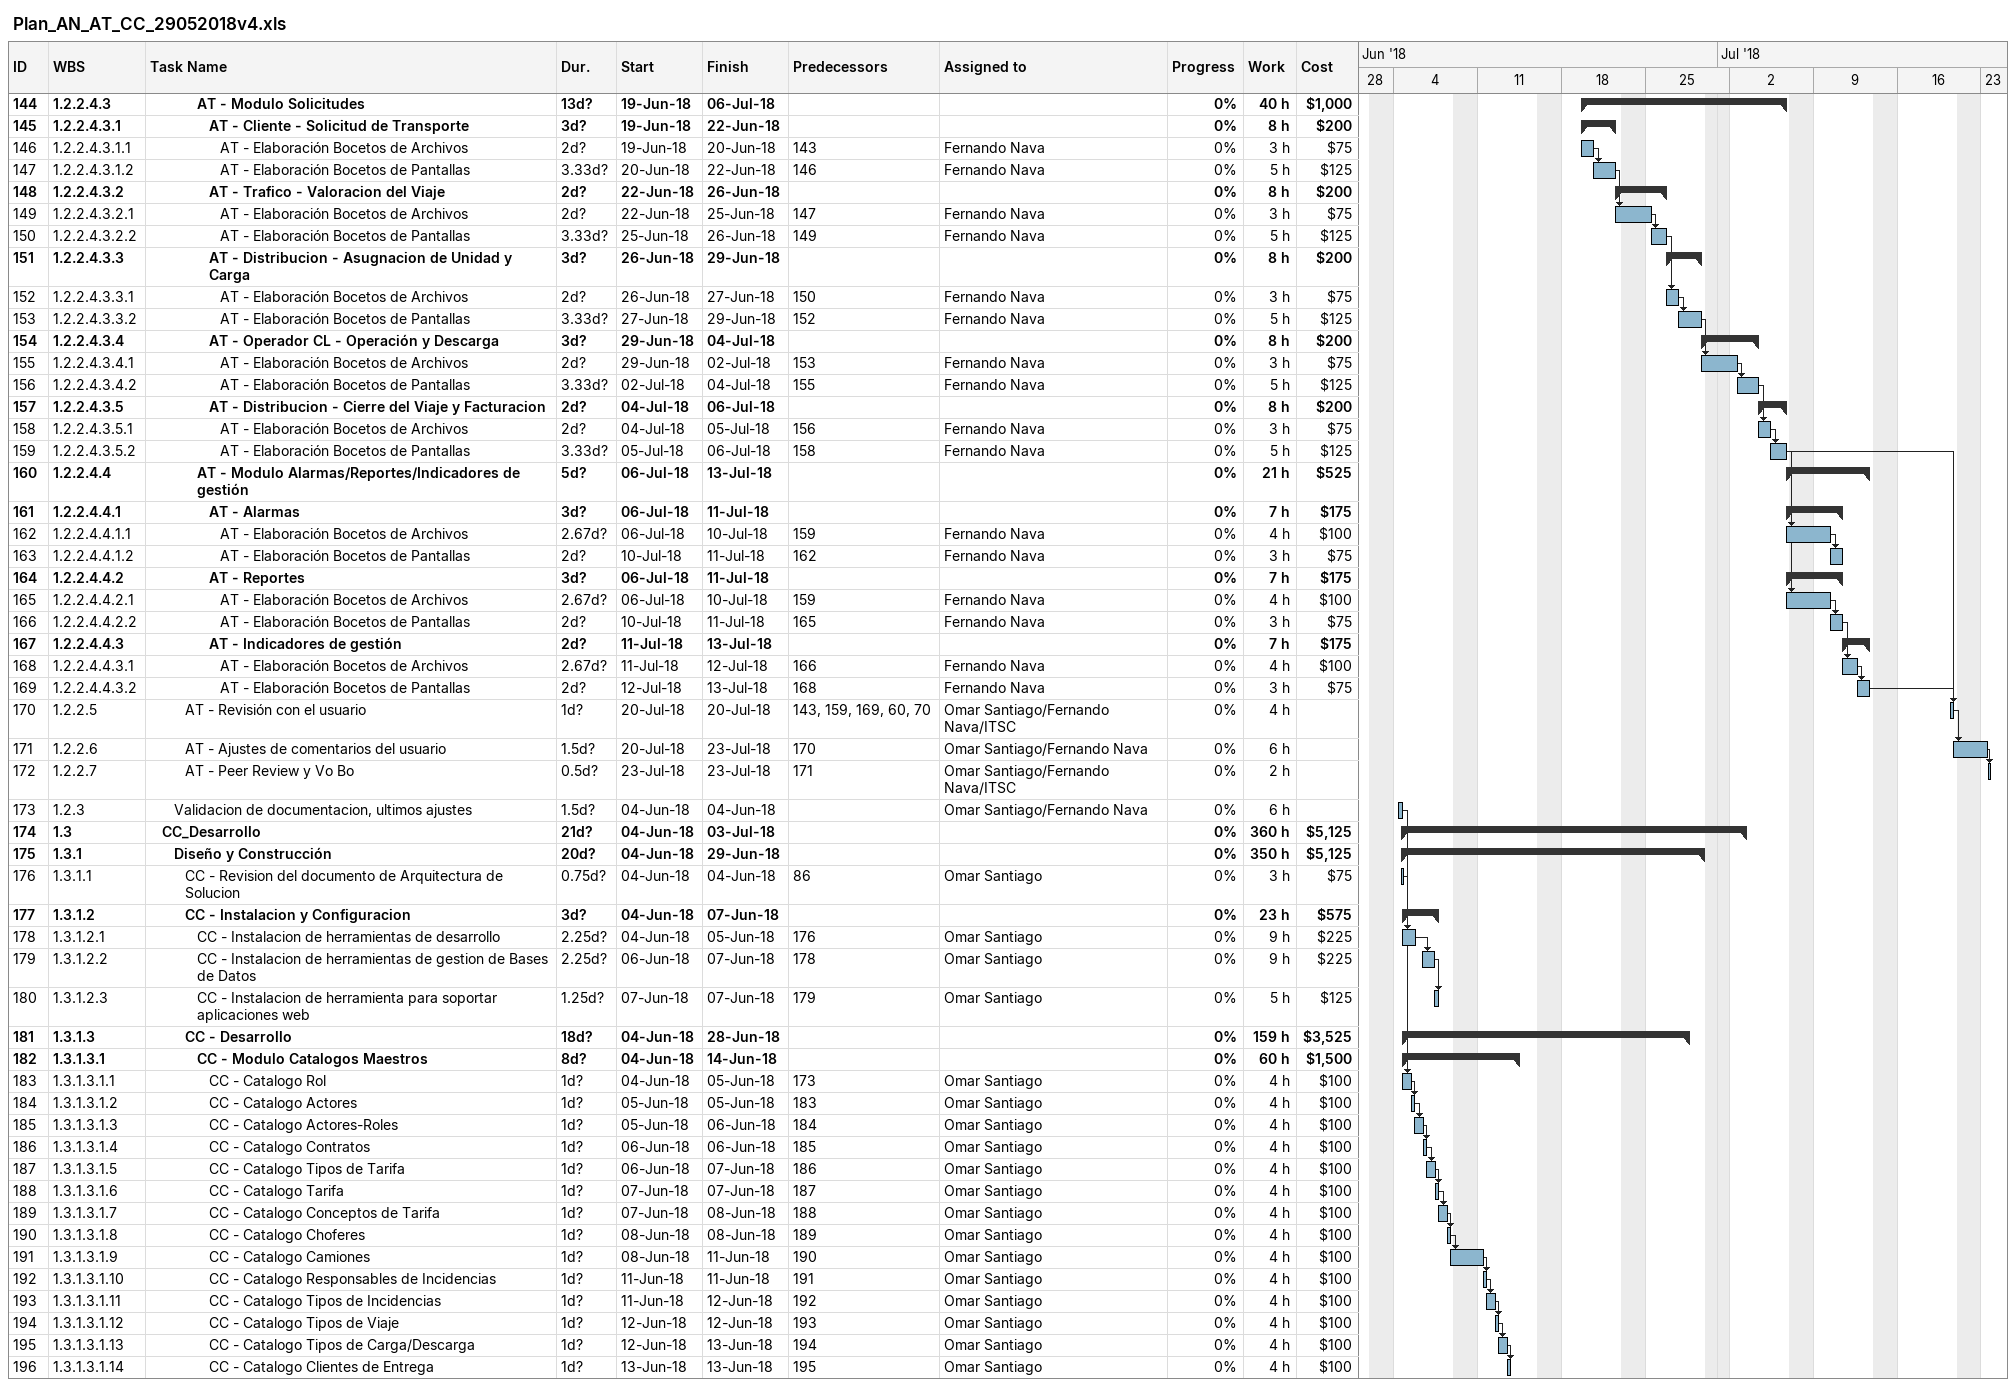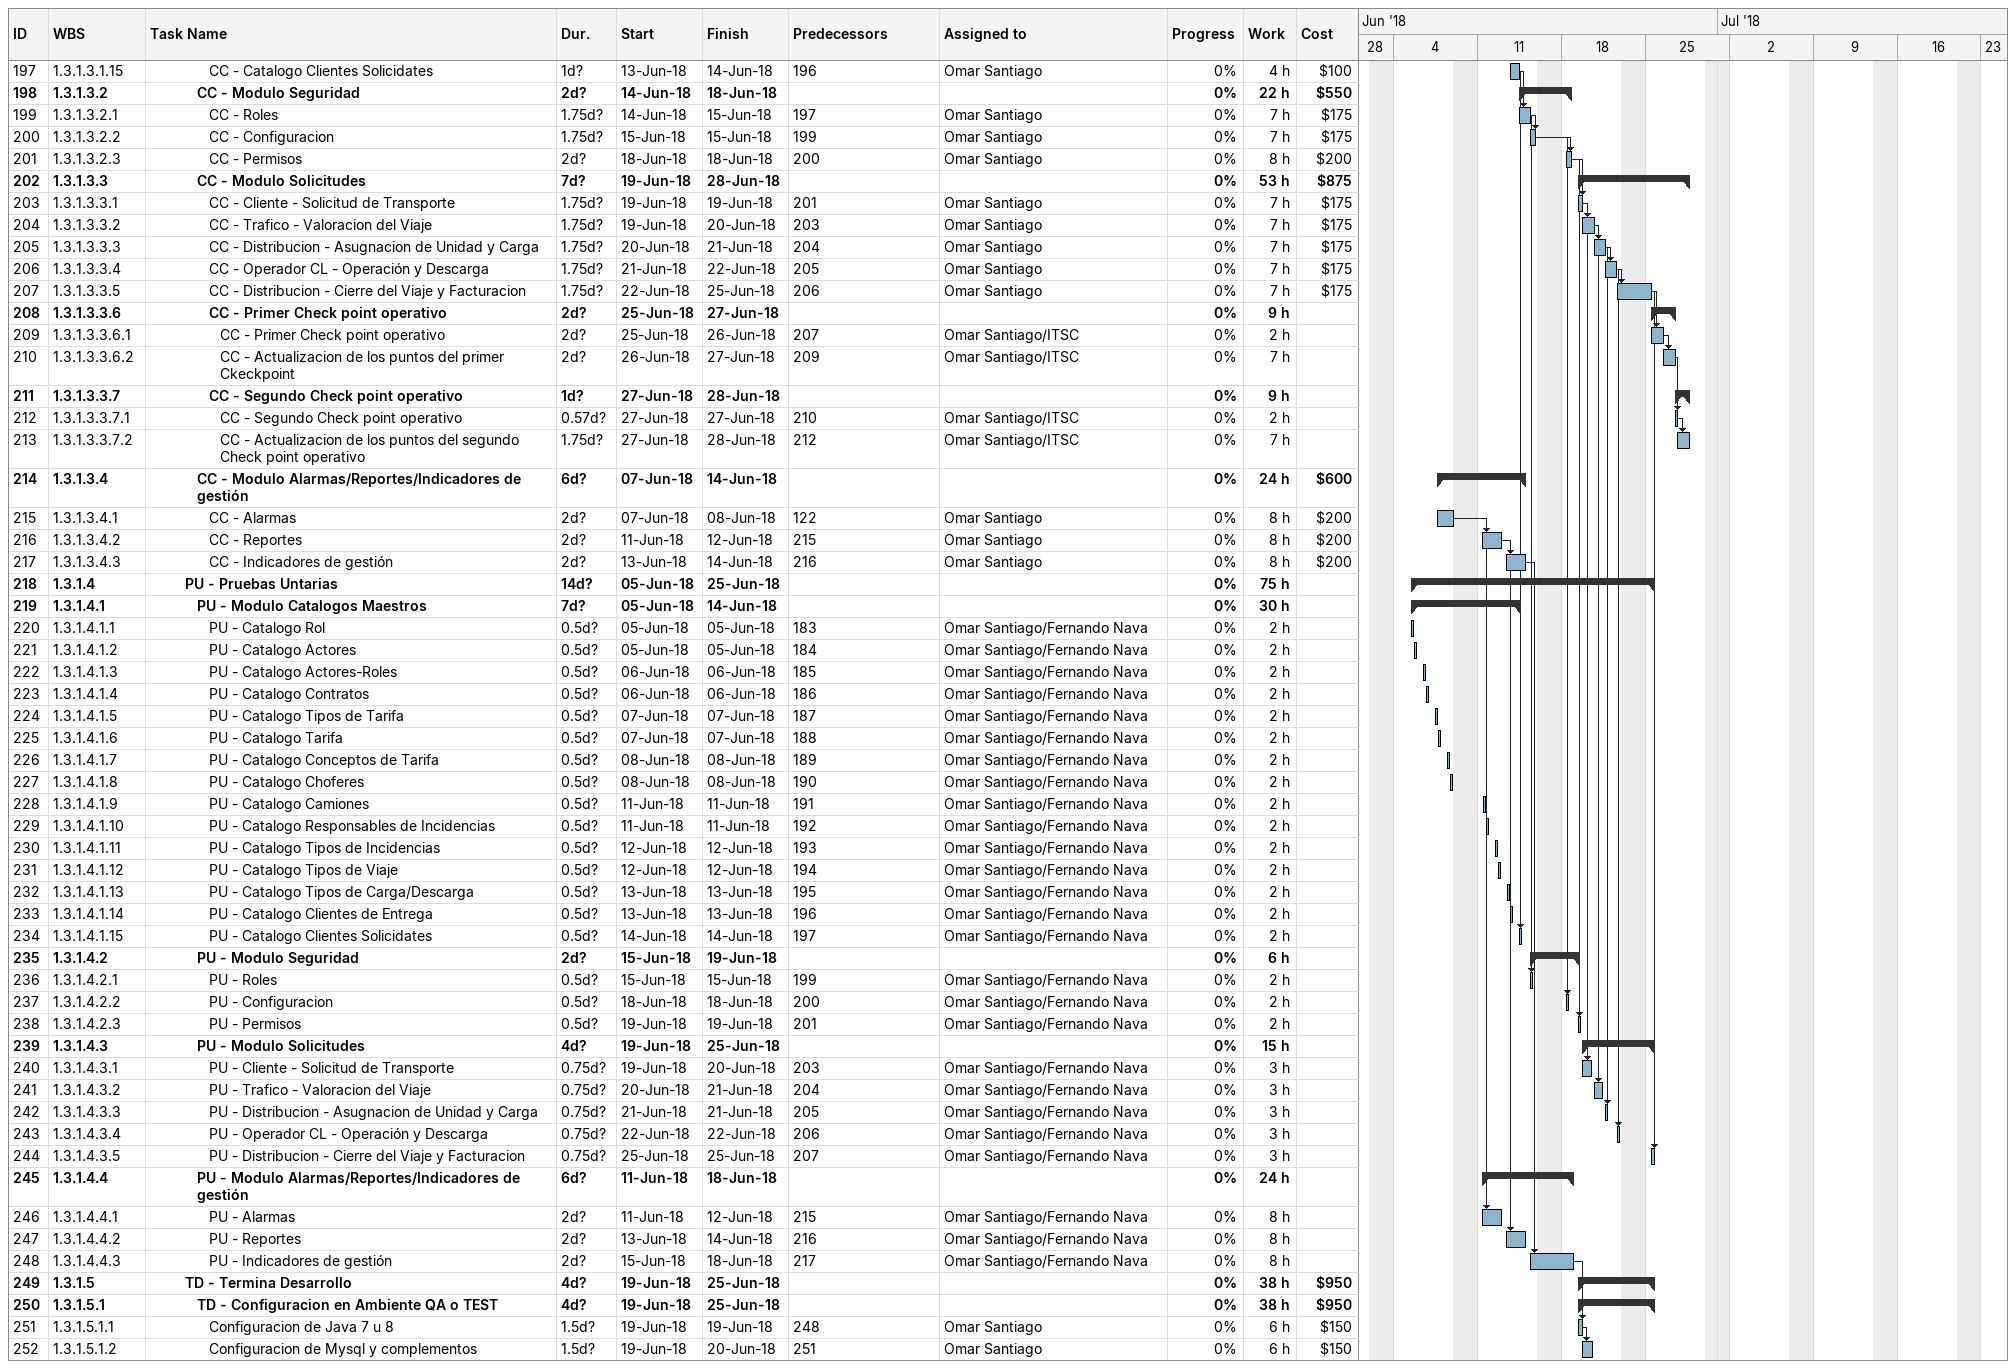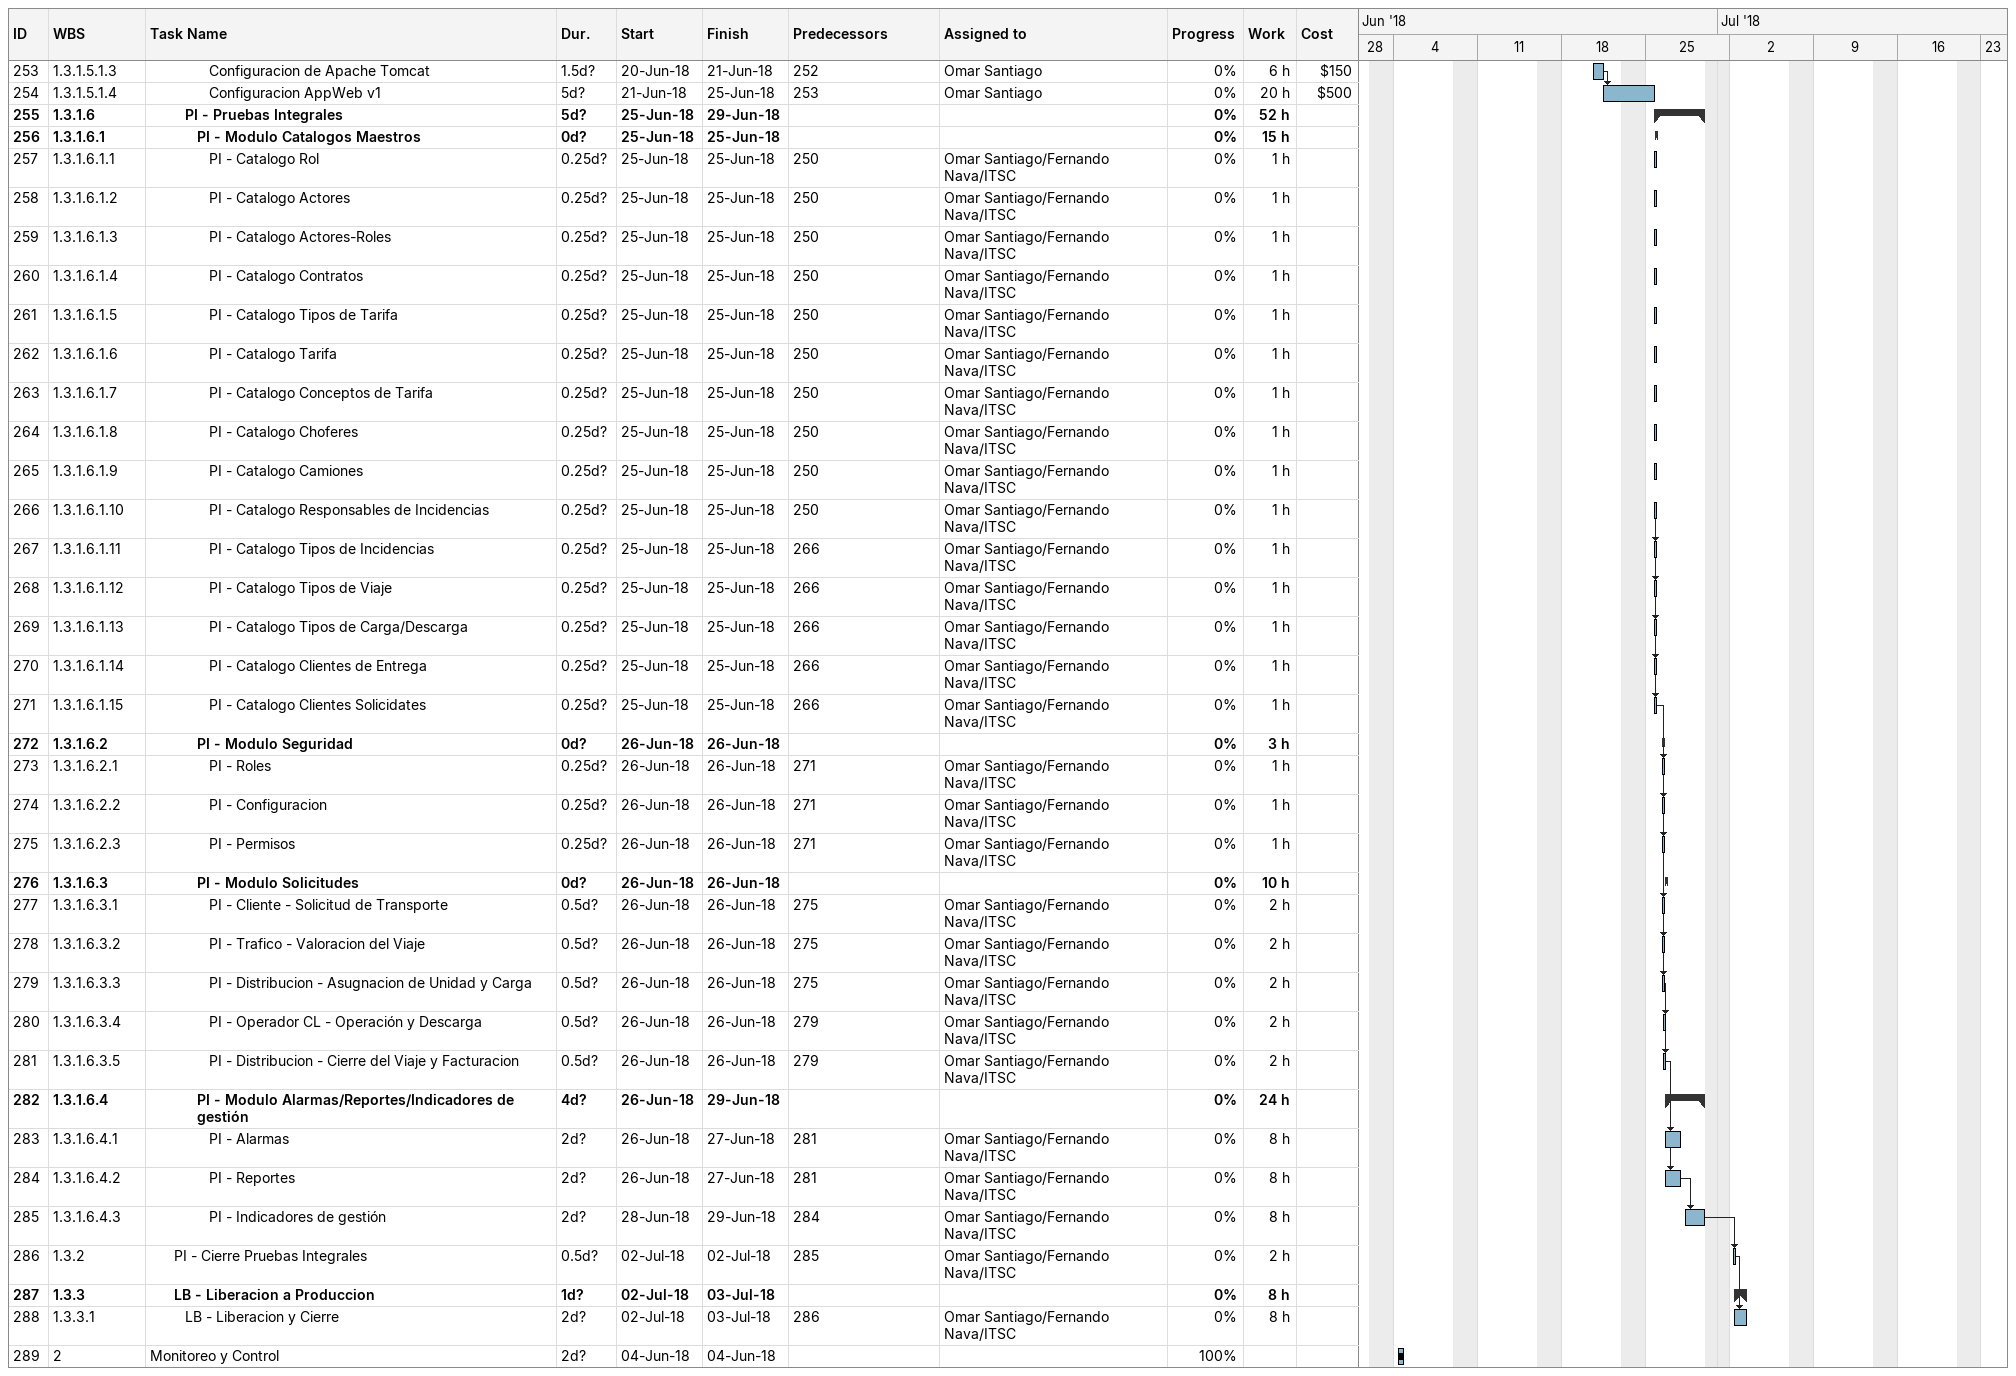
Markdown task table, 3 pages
Plan_AN_AT_CC_29052018v4.xls

| ID | WBS | Task | Duration | Start | Finish | Predecessors | Resources | % complete | Work (h) | Cost ($) |
|---|---|---|---|---|---|---|---|---|---|---|
| 144 | 1.2.2.4.3 | **AT - Modulo Solicitudes** | 13d? | 2018-06-19 | 2018-07-06 |  |  | 0 | 40 | 1000 |
| 145 | 1.2.2.4.3.1 | **AT - Cliente - Solicitud de Transporte** | 3d? | 2018-06-19 | 2018-06-22 |  |  | 0 | 8 | 200 |
| 146 | 1.2.2.4.3.1.1 | AT - Elaboración Bocetos de Archivos | 2d? | 2018-06-19 | 2018-06-20 | 143 | Fernando Nava | 0 | 3 | 75 |
| 147 | 1.2.2.4.3.1.2 | AT - Elaboración Bocetos de Pantallas | 3.33d? | 2018-06-20 | 2018-06-22 | 146 | Fernando Nava | 0 | 5 | 125 |
| 148 | 1.2.2.4.3.2 | **AT - Trafico - Valoracion del Viaje** | 2d? | 2018-06-22 | 2018-06-26 |  |  | 0 | 8 | 200 |
| 149 | 1.2.2.4.3.2.1 | AT - Elaboración Bocetos de Archivos | 2d? | 2018-06-22 | 2018-06-25 | 147 | Fernando Nava | 0 | 3 | 75 |
| 150 | 1.2.2.4.3.2.2 | AT - Elaboración Bocetos de Pantallas | 3.33d? | 2018-06-25 | 2018-06-26 | 149 | Fernando Nava | 0 | 5 | 125 |
| 151 | 1.2.2.4.3.3 | **AT - Distribucion - Asugnacion de Unidad y Carga** | 3d? | 2018-06-26 | 2018-06-29 |  |  | 0 | 8 | 200 |
| 152 | 1.2.2.4.3.3.1 | AT - Elaboración Bocetos de Archivos | 2d? | 2018-06-26 | 2018-06-27 | 150 | Fernando Nava | 0 | 3 | 75 |
| 153 | 1.2.2.4.3.3.2 | AT - Elaboración Bocetos de Pantallas | 3.33d? | 2018-06-27 | 2018-06-29 | 152 | Fernando Nava | 0 | 5 | 125 |
| 154 | 1.2.2.4.3.4 | **AT - Operador CL - Operación y Descarga** | 3d? | 2018-06-29 | 2018-07-04 |  |  | 0 | 8 | 200 |
| 155 | 1.2.2.4.3.4.1 | AT - Elaboración Bocetos de Archivos | 2d? | 2018-06-29 | 2018-07-02 | 153 | Fernando Nava | 0 | 3 | 75 |
| 156 | 1.2.2.4.3.4.2 | AT - Elaboración Bocetos de Pantallas | 3.33d? | 2018-07-02 | 2018-07-04 | 155 | Fernando Nava | 0 | 5 | 125 |
| 157 | 1.2.2.4.3.5 | **AT - Distribucion - Cierre del Viaje y Facturacion** | 2d? | 2018-07-04 | 2018-07-06 |  |  | 0 | 8 | 200 |
| 158 | 1.2.2.4.3.5.1 | AT - Elaboración Bocetos de Archivos | 2d? | 2018-07-04 | 2018-07-05 | 156 | Fernando Nava | 0 | 3 | 75 |
| 159 | 1.2.2.4.3.5.2 | AT - Elaboración Bocetos de Pantallas | 3.33d? | 2018-07-05 | 2018-07-06 | 158 | Fernando Nava | 0 | 5 | 125 |
| 160 | 1.2.2.4.4 | **AT - Modulo Alarmas/Reportes/Indicadores de gestión** | 5d? | 2018-07-06 | 2018-07-13 |  |  | 0 | 21 | 525 |
| 161 | 1.2.2.4.4.1 | **AT - Alarmas** | 3d? | 2018-07-06 | 2018-07-11 |  |  | 0 | 7 | 175 |
| 162 | 1.2.2.4.4.1.1 | AT - Elaboración Bocetos de Archivos | 2.67d? | 2018-07-06 | 2018-07-10 | 159 | Fernando Nava | 0 | 4 | 100 |
| 163 | 1.2.2.4.4.1.2 | AT - Elaboración Bocetos de Pantallas | 2d? | 2018-07-10 | 2018-07-11 | 162 | Fernando Nava | 0 | 3 | 75 |
| 164 | 1.2.2.4.4.2 | **AT - Reportes** | 3d? | 2018-07-06 | 2018-07-11 |  |  | 0 | 7 | 175 |
| 165 | 1.2.2.4.4.2.1 | AT - Elaboración Bocetos de Archivos | 2.67d? | 2018-07-06 | 2018-07-10 | 159 | Fernando Nava | 0 | 4 | 100 |
| 166 | 1.2.2.4.4.2.2 | AT - Elaboración Bocetos de Pantallas | 2d? | 2018-07-10 | 2018-07-11 | 165 | Fernando Nava | 0 | 3 | 75 |
| 167 | 1.2.2.4.4.3 | **AT - Indicadores de gestión** | 2d? | 2018-07-11 | 2018-07-13 |  |  | 0 | 7 | 175 |
| 168 | 1.2.2.4.4.3.1 | AT - Elaboración Bocetos de Archivos | 2.67d? | 2018-07-11 | 2018-07-12 | 166 | Fernando Nava | 0 | 4 | 100 |
| 169 | 1.2.2.4.4.3.2 | AT - Elaboración Bocetos de Pantallas | 2d? | 2018-07-12 | 2018-07-13 | 168 | Fernando Nava | 0 | 3 | 75 |
| 170 | 1.2.2.5 | AT - Revisión con el usuario | 1d? | 2018-07-20 | 2018-07-20 | 143, 159, 169, 60, 70 | Omar Santiago/Fernando Nava/ITSC | 0 | 4 |  |
| 171 | 1.2.2.6 | AT - Ajustes de comentarios del usuario | 1.5d? | 2018-07-20 | 2018-07-23 | 170 | Omar Santiago/Fernando Nava | 0 | 6 |  |
| 172 | 1.2.2.7 | AT - Peer Review y Vo Bo | 0.5d? | 2018-07-23 | 2018-07-23 | 171 | Omar Santiago/Fernando Nava/ITSC | 0 | 2 |  |
| 173 | 1.2.3 | Validacion de documentacion, ultimos ajustes | 1.5d? | 2018-06-04 | 2018-06-04 |  | Omar Santiago/Fernando Nava | 0 | 6 |  |
| 174 | 1.3 | **CC_Desarrollo** | 21d? | 2018-06-04 | 2018-07-03 |  |  | 0 | 360 | 5125 |
| 175 | 1.3.1 | **Diseño y Construcción** | 20d? | 2018-06-04 | 2018-06-29 |  |  | 0 | 350 | 5125 |
| 176 | 1.3.1.1 | CC - Revision del documento de Arquitectura de Solucion | 0.75d? | 2018-06-04 | 2018-06-04 | 86 | Omar Santiago | 0 | 3 | 75 |
| 177 | 1.3.1.2 | **CC - Instalacion y Configuracion** | 3d? | 2018-06-04 | 2018-06-07 |  |  | 0 | 23 | 575 |
| 178 | 1.3.1.2.1 | CC - Instalacion de herramientas de desarrollo | 2.25d? | 2018-06-04 | 2018-06-05 | 176 | Omar Santiago | 0 | 9 | 225 |
| 179 | 1.3.1.2.2 | CC - Instalacion de herramientas de gestion de Bases de Datos | 2.25d? | 2018-06-06 | 2018-06-07 | 178 | Omar Santiago | 0 | 9 | 225 |
| 180 | 1.3.1.2.3 | CC - Instalacion de herramienta para soportar aplicaciones web | 1.25d? | 2018-06-07 | 2018-06-07 | 179 | Omar Santiago | 0 | 5 | 125 |
| 181 | 1.3.1.3 | **CC - Desarrollo** | 18d? | 2018-06-04 | 2018-06-28 |  |  | 0 | 159 | 3525 |
| 182 | 1.3.1.3.1 | **CC - Modulo Catalogos Maestros** | 8d? | 2018-06-04 | 2018-06-14 |  |  | 0 | 60 | 1500 |
| 183 | 1.3.1.3.1.1 | CC - Catalogo Rol | 1d? | 2018-06-04 | 2018-06-05 | 173 | Omar Santiago | 0 | 4 | 100 |
| 184 | 1.3.1.3.1.2 | CC - Catalogo Actores | 1d? | 2018-06-05 | 2018-06-05 | 183 | Omar Santiago | 0 | 4 | 100 |
| 185 | 1.3.1.3.1.3 | CC - Catalogo Actores-Roles | 1d? | 2018-06-05 | 2018-06-06 | 184 | Omar Santiago | 0 | 4 | 100 |
| 186 | 1.3.1.3.1.4 | CC - Catalogo Contratos | 1d? | 2018-06-06 | 2018-06-06 | 185 | Omar Santiago | 0 | 4 | 100 |
| 187 | 1.3.1.3.1.5 | CC - Catalogo Tipos de Tarifa | 1d? | 2018-06-06 | 2018-06-07 | 186 | Omar Santiago | 0 | 4 | 100 |
| 188 | 1.3.1.3.1.6 | CC - Catalogo Tarifa | 1d? | 2018-06-07 | 2018-06-07 | 187 | Omar Santiago | 0 | 4 | 100 |
| 189 | 1.3.1.3.1.7 | CC - Catalogo Conceptos de Tarifa | 1d? | 2018-06-07 | 2018-06-08 | 188 | Omar Santiago | 0 | 4 | 100 |
| 190 | 1.3.1.3.1.8 | CC - Catalogo Choferes | 1d? | 2018-06-08 | 2018-06-08 | 189 | Omar Santiago | 0 | 4 | 100 |
| 191 | 1.3.1.3.1.9 | CC - Catalogo Camiones | 1d? | 2018-06-08 | 2018-06-11 | 190 | Omar Santiago | 0 | 4 | 100 |
| 192 | 1.3.1.3.1.10 | CC - Catalogo Responsables de Incidencias | 1d? | 2018-06-11 | 2018-06-11 | 191 | Omar Santiago | 0 | 4 | 100 |
| 193 | 1.3.1.3.1.11 | CC - Catalogo Tipos de Incidencias | 1d? | 2018-06-11 | 2018-06-12 | 192 | Omar Santiago | 0 | 4 | 100 |
| 194 | 1.3.1.3.1.12 | CC - Catalogo Tipos de Viaje | 1d? | 2018-06-12 | 2018-06-12 | 193 | Omar Santiago | 0 | 4 | 100 |
| 195 | 1.3.1.3.1.13 | CC - Catalogo Tipos de Carga/Descarga | 1d? | 2018-06-12 | 2018-06-13 | 194 | Omar Santiago | 0 | 4 | 100 |
| 196 | 1.3.1.3.1.14 | CC - Catalogo Clientes de Entrega | 1d? | 2018-06-13 | 2018-06-13 | 195 | Omar Santiago | 0 | 4 | 100 |
| 197 | 1.3.1.3.1.15 | CC - Catalogo Clientes Solicidates | 1d? | 2018-06-13 | 2018-06-14 | 196 | Omar Santiago | 0 | 4 | 100 |
| 198 | 1.3.1.3.2 | **CC - Modulo Seguridad** | 2d? | 2018-06-14 | 2018-06-18 |  |  | 0 | 22 | 550 |
| 199 | 1.3.1.3.2.1 | CC - Roles | 1.75d? | 2018-06-14 | 2018-06-15 | 197 | Omar Santiago | 0 | 7 | 175 |
| 200 | 1.3.1.3.2.2 | CC - Configuracion | 1.75d? | 2018-06-15 | 2018-06-15 | 199 | Omar Santiago | 0 | 7 | 175 |
| 201 | 1.3.1.3.2.3 | CC - Permisos | 2d? | 2018-06-18 | 2018-06-18 | 200 | Omar Santiago | 0 | 8 | 200 |
| 202 | 1.3.1.3.3 | **CC - Modulo Solicitudes** | 7d? | 2018-06-19 | 2018-06-28 |  |  | 0 | 53 | 875 |
| 203 | 1.3.1.3.3.1 | CC - Cliente - Solicitud de Transporte | 1.75d? | 2018-06-19 | 2018-06-19 | 201 | Omar Santiago | 0 | 7 | 175 |
| 204 | 1.3.1.3.3.2 | CC - Trafico - Valoracion del Viaje | 1.75d? | 2018-06-19 | 2018-06-20 | 203 | Omar Santiago | 0 | 7 | 175 |
| 205 | 1.3.1.3.3.3 | CC - Distribucion - Asugnacion de Unidad y Carga | 1.75d? | 2018-06-20 | 2018-06-21 | 204 | Omar Santiago | 0 | 7 | 175 |
| 206 | 1.3.1.3.3.4 | CC - Operador CL - Operación y Descarga | 1.75d? | 2018-06-21 | 2018-06-22 | 205 | Omar Santiago | 0 | 7 | 175 |
| 207 | 1.3.1.3.3.5 | CC - Distribucion - Cierre del Viaje y Facturacion | 1.75d? | 2018-06-22 | 2018-06-25 | 206 | Omar Santiago | 0 | 7 | 175 |
| 208 | 1.3.1.3.3.6 | **CC - Primer Check point operativo** | 2d? | 2018-06-25 | 2018-06-27 |  |  | 0 | 9 |  |
| 209 | 1.3.1.3.3.6.1 | CC - Primer Check point operativo | 2d? | 2018-06-25 | 2018-06-26 | 207 | Omar Santiago/ITSC | 0 | 2 |  |
| 210 | 1.3.1.3.3.6.2 | CC - Actualizacion de los puntos del primer Ckeckpoint | 2d? | 2018-06-26 | 2018-06-27 | 209 | Omar Santiago/ITSC | 0 | 7 |  |
| 211 | 1.3.1.3.3.7 | **CC - Segundo Check point operativo** | 1d? | 2018-06-27 | 2018-06-28 |  |  | 0 | 9 |  |
| 212 | 1.3.1.3.3.7.1 | CC - Segundo Check point operativo | 0.57d? | 2018-06-27 | 2018-06-27 | 210 | Omar Santiago/ITSC | 0 | 2 |  |
| 213 | 1.3.1.3.3.7.2 | CC - Actualizacion de los puntos del segundo Check point operativo | 1.75d? | 2018-06-27 | 2018-06-28 | 212 | Omar Santiago/ITSC | 0 | 7 |  |
| 214 | 1.3.1.3.4 | **CC - Modulo Alarmas/Reportes/Indicadores de gestión** | 6d? | 2018-06-07 | 2018-06-14 |  |  | 0 | 24 | 600 |
| 215 | 1.3.1.3.4.1 | CC - Alarmas | 2d? | 2018-06-07 | 2018-06-08 | 122 | Omar Santiago | 0 | 8 | 200 |
| 216 | 1.3.1.3.4.2 | CC - Reportes | 2d? | 2018-06-11 | 2018-06-12 | 215 | Omar Santiago | 0 | 8 | 200 |
| 217 | 1.3.1.3.4.3 | CC - Indicadores de gestión | 2d? | 2018-06-13 | 2018-06-14 | 216 | Omar Santiago | 0 | 8 | 200 |
| 218 | 1.3.1.4 | **PU - Pruebas Untarias** | 14d? | 2018-06-05 | 2018-06-25 |  |  | 0 | 75 |  |
| 219 | 1.3.1.4.1 | **PU - Modulo Catalogos Maestros** | 7d? | 2018-06-05 | 2018-06-14 |  |  | 0 | 30 |  |
| 220 | 1.3.1.4.1.1 | PU - Catalogo Rol | 0.5d? | 2018-06-05 | 2018-06-05 | 183 | Omar Santiago/Fernando Nava | 0 | 2 |  |
| 221 | 1.3.1.4.1.2 | PU - Catalogo Actores | 0.5d? | 2018-06-05 | 2018-06-05 | 184 | Omar Santiago/Fernando Nava | 0 | 2 |  |
| 222 | 1.3.1.4.1.3 | PU - Catalogo Actores-Roles | 0.5d? | 2018-06-06 | 2018-06-06 | 185 | Omar Santiago/Fernando Nava | 0 | 2 |  |
| 223 | 1.3.1.4.1.4 | PU - Catalogo Contratos | 0.5d? | 2018-06-06 | 2018-06-06 | 186 | Omar Santiago/Fernando Nava | 0 | 2 |  |
| 224 | 1.3.1.4.1.5 | PU - Catalogo Tipos de Tarifa | 0.5d? | 2018-06-07 | 2018-06-07 | 187 | Omar Santiago/Fernando Nava | 0 | 2 |  |
| 225 | 1.3.1.4.1.6 | PU - Catalogo Tarifa | 0.5d? | 2018-06-07 | 2018-06-07 | 188 | Omar Santiago/Fernando Nava | 0 | 2 |  |
| 226 | 1.3.1.4.1.7 | PU - Catalogo Conceptos de Tarifa | 0.5d? | 2018-06-08 | 2018-06-08 | 189 | Omar Santiago/Fernando Nava | 0 | 2 |  |
| 227 | 1.3.1.4.1.8 | PU - Catalogo Choferes | 0.5d? | 2018-06-08 | 2018-06-08 | 190 | Omar Santiago/Fernando Nava | 0 | 2 |  |
| 228 | 1.3.1.4.1.9 | PU - Catalogo Camiones | 0.5d? | 2018-06-11 | 2018-06-11 | 191 | Omar Santiago/Fernando Nava | 0 | 2 |  |
| 229 | 1.3.1.4.1.10 | PU - Catalogo Responsables de Incidencias | 0.5d? | 2018-06-11 | 2018-06-11 | 192 | Omar Santiago/Fernando Nava | 0 | 2 |  |
| 230 | 1.3.1.4.1.11 | PU - Catalogo Tipos de Incidencias | 0.5d? | 2018-06-12 | 2018-06-12 | 193 | Omar Santiago/Fernando Nava | 0 | 2 |  |
| 231 | 1.3.1.4.1.12 | PU - Catalogo Tipos de Viaje | 0.5d? | 2018-06-12 | 2018-06-12 | 194 | Omar Santiago/Fernando Nava | 0 | 2 |  |
| 232 | 1.3.1.4.1.13 | PU - Catalogo Tipos de Carga/Descarga | 0.5d? | 2018-06-13 | 2018-06-13 | 195 | Omar Santiago/Fernando Nava | 0 | 2 |  |
| 233 | 1.3.1.4.1.14 | PU - Catalogo Clientes de Entrega | 0.5d? | 2018-06-13 | 2018-06-13 | 196 | Omar Santiago/Fernando Nava | 0 | 2 |  |
| 234 | 1.3.1.4.1.15 | PU - Catalogo Clientes Solicidates | 0.5d? | 2018-06-14 | 2018-06-14 | 197 | Omar Santiago/Fernando Nava | 0 | 2 |  |
| 235 | 1.3.1.4.2 | **PU - Modulo Seguridad** | 2d? | 2018-06-15 | 2018-06-19 |  |  | 0 | 6 |  |
| 236 | 1.3.1.4.2.1 | PU - Roles | 0.5d? | 2018-06-15 | 2018-06-15 | 199 | Omar Santiago/Fernando Nava | 0 | 2 |  |
| 237 | 1.3.1.4.2.2 | PU - Configuracion | 0.5d? | 2018-06-18 | 2018-06-18 | 200 | Omar Santiago/Fernando Nava | 0 | 2 |  |
| 238 | 1.3.1.4.2.3 | PU - Permisos | 0.5d? | 2018-06-19 | 2018-06-19 | 201 | Omar Santiago/Fernando Nava | 0 | 2 |  |
| 239 | 1.3.1.4.3 | **PU - Modulo Solicitudes** | 4d? | 2018-06-19 | 2018-06-25 |  |  | 0 | 15 |  |
| 240 | 1.3.1.4.3.1 | PU - Cliente - Solicitud de Transporte | 0.75d? | 2018-06-19 | 2018-06-20 | 203 | Omar Santiago/Fernando Nava | 0 | 3 |  |
| 241 | 1.3.1.4.3.2 | PU - Trafico - Valoracion del Viaje | 0.75d? | 2018-06-20 | 2018-06-21 | 204 | Omar Santiago/Fernando Nava | 0 | 3 |  |
| 242 | 1.3.1.4.3.3 | PU - Distribucion - Asugnacion de Unidad y Carga | 0.75d? | 2018-06-21 | 2018-06-21 | 205 | Omar Santiago/Fernando Nava | 0 | 3 |  |
| 243 | 1.3.1.4.3.4 | PU - Operador CL - Operación y Descarga | 0.75d? | 2018-06-22 | 2018-06-22 | 206 | Omar Santiago/Fernando Nava | 0 | 3 |  |
| 244 | 1.3.1.4.3.5 | PU - Distribucion - Cierre del Viaje y Facturacion | 0.75d? | 2018-06-25 | 2018-06-25 | 207 | Omar Santiago/Fernando Nava | 0 | 3 |  |
| 245 | 1.3.1.4.4 | **PU - Modulo Alarmas/Reportes/Indicadores de gestión** | 6d? | 2018-06-11 | 2018-06-18 |  |  | 0 | 24 |  |
| 246 | 1.3.1.4.4.1 | PU - Alarmas | 2d? | 2018-06-11 | 2018-06-12 | 215 | Omar Santiago/Fernando Nava | 0 | 8 |  |
| 247 | 1.3.1.4.4.2 | PU - Reportes | 2d? | 2018-06-13 | 2018-06-14 | 216 | Omar Santiago/Fernando Nava | 0 | 8 |  |
| 248 | 1.3.1.4.4.3 | PU - Indicadores de gestión | 2d? | 2018-06-15 | 2018-06-18 | 217 | Omar Santiago/Fernando Nava | 0 | 8 |  |
| 249 | 1.3.1.5 | **TD - Termina Desarrollo** | 4d? | 2018-06-19 | 2018-06-25 |  |  | 0 | 38 | 950 |
| 250 | 1.3.1.5.1 | **TD - Configuracion en Ambiente QA o TEST** | 4d? | 2018-06-19 | 2018-06-25 |  |  | 0 | 38 | 950 |
| 251 | 1.3.1.5.1.1 | Configuracion de Java 7 u 8 | 1.5d? | 2018-06-19 | 2018-06-19 | 248 | Omar Santiago | 0 | 6 | 150 |
| 252 | 1.3.1.5.1.2 | Configuracion de Mysql y complementos | 1.5d? | 2018-06-19 | 2018-06-20 | 251 | Omar Santiago | 0 | 6 | 150 |
| 253 | 1.3.1.5.1.3 | Configuracion de Apache Tomcat | 1.5d? | 2018-06-20 | 2018-06-21 | 252 | Omar Santiago | 0 | 6 | 150 |
| 254 | 1.3.1.5.1.4 | Configuracion AppWeb v1 | 5d? | 2018-06-21 | 2018-06-25 | 253 | Omar Santiago | 0 | 20 | 500 |
| 255 | 1.3.1.6 | **PI - Pruebas Integrales** | 5d? | 2018-06-25 | 2018-06-29 |  |  | 0 | 52 |  |
| 256 | 1.3.1.6.1 | **PI - Modulo Catalogos Maestros** | 0d? | 2018-06-25 | 2018-06-25 |  |  | 0 | 15 |  |
| 257 | 1.3.1.6.1.1 | PI - Catalogo Rol | 0.25d? | 2018-06-25 | 2018-06-25 | 250 | Omar Santiago/Fernando Nava/ITSC | 0 | 1 |  |
| 258 | 1.3.1.6.1.2 | PI - Catalogo Actores | 0.25d? | 2018-06-25 | 2018-06-25 | 250 | Omar Santiago/Fernando Nava/ITSC | 0 | 1 |  |
| 259 | 1.3.1.6.1.3 | PI - Catalogo Actores-Roles | 0.25d? | 2018-06-25 | 2018-06-25 | 250 | Omar Santiago/Fernando Nava/ITSC | 0 | 1 |  |
| 260 | 1.3.1.6.1.4 | PI - Catalogo Contratos | 0.25d? | 2018-06-25 | 2018-06-25 | 250 | Omar Santiago/Fernando Nava/ITSC | 0 | 1 |  |
| 261 | 1.3.1.6.1.5 | PI - Catalogo Tipos de Tarifa | 0.25d? | 2018-06-25 | 2018-06-25 | 250 | Omar Santiago/Fernando Nava/ITSC | 0 | 1 |  |
| 262 | 1.3.1.6.1.6 | PI - Catalogo Tarifa | 0.25d? | 2018-06-25 | 2018-06-25 | 250 | Omar Santiago/Fernando Nava/ITSC | 0 | 1 |  |
| 263 | 1.3.1.6.1.7 | PI - Catalogo Conceptos de Tarifa | 0.25d? | 2018-06-25 | 2018-06-25 | 250 | Omar Santiago/Fernando Nava/ITSC | 0 | 1 |  |
| 264 | 1.3.1.6.1.8 | PI - Catalogo Choferes | 0.25d? | 2018-06-25 | 2018-06-25 | 250 | Omar Santiago/Fernando Nava/ITSC | 0 | 1 |  |
| 265 | 1.3.1.6.1.9 | PI - Catalogo Camiones | 0.25d? | 2018-06-25 | 2018-06-25 | 250 | Omar Santiago/Fernando Nava/ITSC | 0 | 1 |  |
| 266 | 1.3.1.6.1.10 | PI - Catalogo Responsables de Incidencias | 0.25d? | 2018-06-25 | 2018-06-25 | 250 | Omar Santiago/Fernando Nava/ITSC | 0 | 1 |  |
| 267 | 1.3.1.6.1.11 | PI - Catalogo Tipos de Incidencias | 0.25d? | 2018-06-25 | 2018-06-25 | 266 | Omar Santiago/Fernando Nava/ITSC | 0 | 1 |  |
| 268 | 1.3.1.6.1.12 | PI - Catalogo Tipos de Viaje | 0.25d? | 2018-06-25 | 2018-06-25 | 266 | Omar Santiago/Fernando Nava/ITSC | 0 | 1 |  |
| 269 | 1.3.1.6.1.13 | PI - Catalogo Tipos de Carga/Descarga | 0.25d? | 2018-06-25 | 2018-06-25 | 266 | Omar Santiago/Fernando Nava/ITSC | 0 | 1 |  |
| 270 | 1.3.1.6.1.14 | PI - Catalogo Clientes de Entrega | 0.25d? | 2018-06-25 | 2018-06-25 | 266 | Omar Santiago/Fernando Nava/ITSC | 0 | 1 |  |
| 271 | 1.3.1.6.1.15 | PI - Catalogo Clientes Solicidates | 0.25d? | 2018-06-25 | 2018-06-25 | 266 | Omar Santiago/Fernando Nava/ITSC | 0 | 1 |  |
| 272 | 1.3.1.6.2 | **PI - Modulo Seguridad** | 0d? | 2018-06-26 | 2018-06-26 |  |  | 0 | 3 |  |
| 273 | 1.3.1.6.2.1 | PI - Roles | 0.25d? | 2018-06-26 | 2018-06-26 | 271 | Omar Santiago/Fernando Nava/ITSC | 0 | 1 |  |
| 274 | 1.3.1.6.2.2 | PI - Configuracion | 0.25d? | 2018-06-26 | 2018-06-26 | 271 | Omar Santiago/Fernando Nava/ITSC | 0 | 1 |  |
| 275 | 1.3.1.6.2.3 | PI - Permisos | 0.25d? | 2018-06-26 | 2018-06-26 | 271 | Omar Santiago/Fernando Nava/ITSC | 0 | 1 |  |
| 276 | 1.3.1.6.3 | **PI - Modulo Solicitudes** | 0d? | 2018-06-26 | 2018-06-26 |  |  | 0 | 10 |  |
| 277 | 1.3.1.6.3.1 | PI - Cliente - Solicitud de Transporte | 0.5d? | 2018-06-26 | 2018-06-26 | 275 | Omar Santiago/Fernando Nava/ITSC | 0 | 2 |  |
| 278 | 1.3.1.6.3.2 | PI - Trafico - Valoracion del Viaje | 0.5d? | 2018-06-26 | 2018-06-26 | 275 | Omar Santiago/Fernando Nava/ITSC | 0 | 2 |  |
| 279 | 1.3.1.6.3.3 | PI - Distribucion - Asugnacion de Unidad y Carga | 0.5d? | 2018-06-26 | 2018-06-26 | 275 | Omar Santiago/Fernando Nava/ITSC | 0 | 2 |  |
| 280 | 1.3.1.6.3.4 | PI - Operador CL - Operación y Descarga | 0.5d? | 2018-06-26 | 2018-06-26 | 279 | Omar Santiago/Fernando Nava/ITSC | 0 | 2 |  |
| 281 | 1.3.1.6.3.5 | PI - Distribucion - Cierre del Viaje y Facturacion | 0.5d? | 2018-06-26 | 2018-06-26 | 279 | Omar Santiago/Fernando Nava/ITSC | 0 | 2 |  |
| 282 | 1.3.1.6.4 | **PI - Modulo Alarmas/Reportes/Indicadores de gestión** | 4d? | 2018-06-26 | 2018-06-29 |  |  | 0 | 24 |  |
| 283 | 1.3.1.6.4.1 | PI - Alarmas | 2d? | 2018-06-26 | 2018-06-27 | 281 | Omar Santiago/Fernando Nava/ITSC | 0 | 8 |  |
| 284 | 1.3.1.6.4.2 | PI - Reportes | 2d? | 2018-06-26 | 2018-06-27 | 281 | Omar Santiago/Fernando Nava/ITSC | 0 | 8 |  |
| 285 | 1.3.1.6.4.3 | PI - Indicadores de gestión | 2d? | 2018-06-28 | 2018-06-29 | 284 | Omar Santiago/Fernando Nava/ITSC | 0 | 8 |  |
| 286 | 1.3.2 | PI - Cierre Pruebas Integrales | 0.5d? | 2018-07-02 | 2018-07-02 | 285 | Omar Santiago/Fernando Nava/ITSC | 0 | 2 |  |
| 287 | 1.3.3 | **LB - Liberacion a Produccion** | 1d? | 2018-07-02 | 2018-07-03 |  |  | 0 | 8 |  |
| 288 | 1.3.3.1 | LB - Liberacion y Cierre | 2d? | 2018-07-02 | 2018-07-03 | 286 | Omar Santiago/Fernando Nava/ITSC | 0 | 8 |  |
| 289 | 2 | Monitoreo y Control | 2d? | 2018-06-04 | 2018-06-04 |  |  | 100 |  |  |
